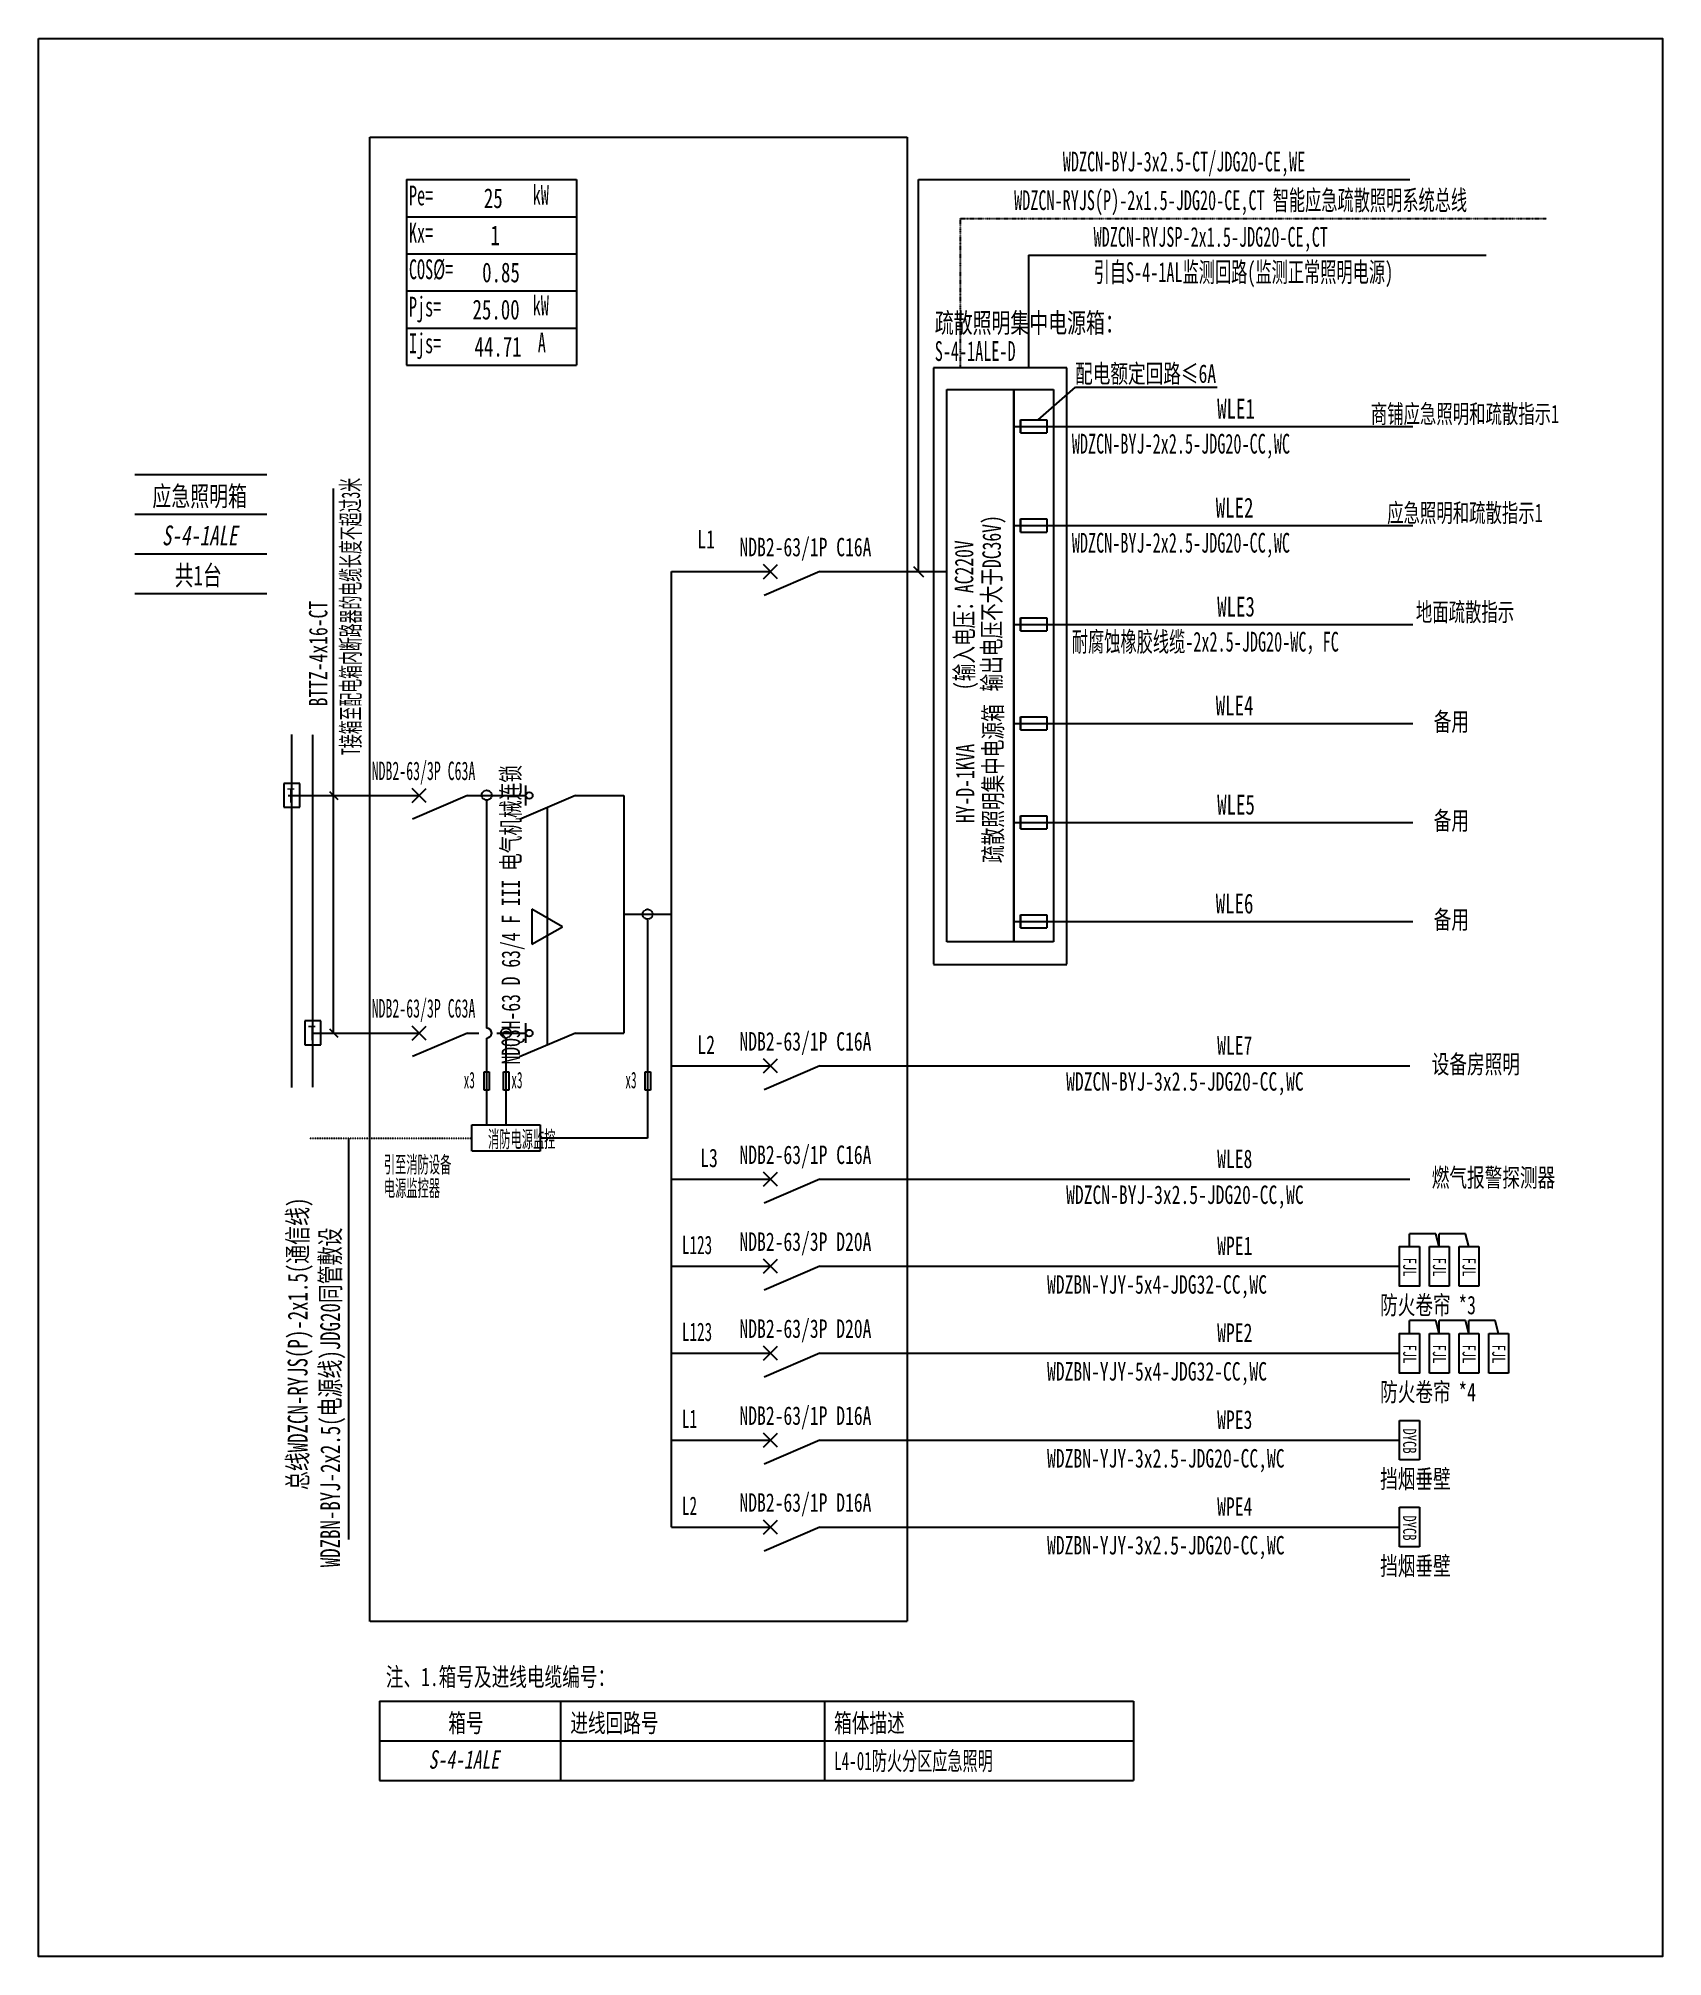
# Model space of a CAD drawing. Extents: x 214218 to 216481, y 318283 to 320956.
import ezdxf
from ezdxf.enums import TextEntityAlignment as Align

# ---------------------------------------------------------------- set-up
doc = ezdxf.new("R2010")
doc.units = 0
doc.header["$MEASUREMENT"] = 0
for name, pattern in [('_点划线L', [1.9, 1.5, -0.17, 0.06, -0.17]), ('_虚线S', [0.25, 0.125, -0.125]), ('DASH', [0.35, 0.25, -0.1]), ('DASHED', [0.75, 0.5, -0.25]), ('DIVIDE', [1.25, 0.5, -0.25, 0, -0.25, 0, -0.25])]:
    doc.linetypes.add(name, pattern=pattern)
for name, color, linetype in [('D_E_Eqpm(强电设备)', 100, 'Continuous'), ('D_E_Eqpm（强电设备）', 100, 'Continuous'), ('D_E_Text(强电文字)', 51, 'Continuous'), ('D_E_Text（强电文字）', 51, 'Continuous'), ('D_E_Wire(强电线缆)', 10, 'Continuous'), ('D_E_Wire（强电线缆）', 10, 'Continuous'), ('D_El_Wire（弱电线缆）', 10, 'Continuous'), ('D_T_TableDim（表格尺寸）', 255, 'Continuous'), ('DQ_Eqpm', 100, 'Continuous'), ('FL04GGFW_E72-配电箱系统图-塔楼部分$0$D_E_Eqpm（强电设备）', 100, 'Continuous'), ('FL09U293_E72-地下室配电箱系统图$0$D_E_Eqpm（强电设备）', 100, 'Continuous'), ('FL09U293_E72-地下室配电箱系统图$0$D_E_Text（强电文字）', 51, 'Continuous'), ('FL09U293_E72-地下室配电箱系统图$0$D_T_TableDim（表格尺寸）', 255, 'Continuous'), ('系统图', 220, 'Continuous')]:
    doc.layers.add(name, color=color, linetype=linetype)
doc.styles.add('FL09U293_E72-地下室配电箱系统图$0$FL04GGFW_E72-配电箱系统图-塔楼部分$0$电气', font='', dxfattribs={"width": 0.7})
doc.styles.add('FL09U293_E72-地下室配电箱系统图$0$FL04GGFW_E72-配电箱系统图-塔楼部分$0$电气箱', font='simhei.ttf', dxfattribs={"width": 0.8, "oblique": 10})
doc.styles.add('FL09U293_E72-地下室配电箱系统图$0$电气', font='', dxfattribs={"width": 0.7})
doc.styles.add('FL09U293_E72-地下室配电箱系统图$0$电气箱', font='simhei.ttf', dxfattribs={"width": 0.8, "oblique": 10})
doc.styles.add('HZ', font='', dxfattribs={"width": 0.7, "height": 400})
doc.styles.add('电气', font='', dxfattribs={"width": 0.7})
doc.styles.get('FL09U293_E72-地下室配电箱系统图$0$FL04GGFW_E72-配电箱系统图-塔楼部分$0$电气').set_extended_font_data('SimSun')
doc.styles.get('FL09U293_E72-地下室配电箱系统图$0$电气').set_extended_font_data('SimSun')
doc.styles.get('HZ').set_extended_font_data('SimSun')
doc.styles.get('电气').set_extended_font_data('SimSun')

msp = doc.modelspace()

# ---------------------------------------------------------------- linework, layer by layer
at = {"layer": 'D_E_Eqpm(强电设备)'}
for p, q in [((215228, 320203.1, 0), (215247.5, 320222.7, 0)), ((215247.5, 320203.1, 0), (215228, 320222.7, 0)), ((215306.7, 320212.9, 0), (215228.9, 320179.5, 0)), ((214738.3, 319891.2, 0), (214757.8, 319910.7, 0)), ((214757.8, 319891.2, 0), (214738.3, 319910.7, 0)), ((214896.9, 319887.2, 0), (214896.9, 319914.8, 0)), ((214738.3, 319560.2, 0), (214757.8, 319579.7, 0)), ((214757.8, 319560.2, 0), (214738.3, 319579.7, 0)), ((214896.9, 319556.2, 0), (214896.9, 319583.7, 0)), ((215228, 319514.4, 0), (215247.5, 319533.9, 0)), ((215247.5, 319514.4, 0), (215228, 319533.9, 0)), ((215306.7, 319524.1, 0), (215228.9, 319490.7, 0)), ((215228, 319356.4, 0), (215247.5, 319375.9, 0)), ((215247.5, 319356.4, 0), (215228, 319375.9, 0)), ((215306.7, 319366.2, 0), (215228.9, 319332.8, 0)), ((215228, 319235.2, 0), (215247.5, 319254.7, 0)), ((215247.5, 319235.2, 0), (215228, 319254.7, 0)), ((215306.7, 319245, 0), (215228.9, 319211.6, 0)), ((215228, 319114.1, 0), (215247.5, 319133.6, 0)), ((215247.5, 319114.1, 0), (215228, 319133.6, 0)), ((215306.7, 319123.8, 0), (215228.9, 319090.5, 0)), ((215228, 318992.9, 0), (215247.5, 319012.4, 0)), ((215247.5, 318992.9, 0), (215228, 319012.4, 0)), ((215306.7, 319002.7, 0), (215228.9, 318969.3, 0)), ((215228, 318871.8, 0), (215247.5, 318891.3, 0)), ((215247.5, 318871.8, 0), (215228, 318891.3, 0)), ((215306.7, 318881.5, 0), (215228.9, 318848.1, 0))]:
    msp.add_line(p, q, dxfattribs=at)
for centre in [(214901.6, 319901, 0), (214901.6, 319569.9, 0)]:
    msp.add_circle(centre, 4.69, dxfattribs=at)
at = {"layer": 'D_E_Eqpm（强电设备）'}
for p, q in [((215483.5, 319696.9, 0), (215483.5, 320466.8, 0)), ((215483.5, 320466.8, 0), (215576.9, 320466.8, 0)), ((215576.9, 320466.8, 0), (215576.9, 319696.9, 0)), ((214965.9, 319901, 0), (214888.1, 319867.6, 0)), ((214947.9, 319718.1, 0), (214905.3, 319742.7, 0)), ((214905.3, 319742.7, 0), (214905.3, 319693.6, 0)), ((214905.3, 319693.6, 0), (214947.9, 319718.1, 0)), ((215576.9, 319696.9, 0), (215483.5, 319696.9, 0)), ((214965.9, 319569.9, 0), (214888.1, 319536.6, 0)), ((216155.9, 319217.4, 0), (216155.9, 319272.6, 0)), ((216155.9, 319272.6, 0), (216183.5, 319272.6, 0)), ((216183.5, 319272.6, 0), (216183.5, 319217.4, 0)), ((216197.3, 319217.4, 0), (216197.3, 319272.6, 0)), ((216197.3, 319272.6, 0), (216224.9, 319272.6, 0)), ((216224.9, 319272.6, 0), (216224.9, 319217.4, 0)), ((216183.5, 319217.4, 0), (216155.9, 319217.4, 0)), ((216224.9, 319217.4, 0), (216197.3, 319217.4, 0)), ((216155.9, 319096.2, 0), (216155.9, 319151.4, 0)), ((216155.9, 319151.4, 0), (216183.5, 319151.4, 0)), ((216183.5, 319151.4, 0), (216183.5, 319096.2, 0)), ((216197.3, 319096.2, 0), (216197.3, 319151.4, 0)), ((216197.3, 319151.4, 0), (216224.9, 319151.4, 0)), ((216224.9, 319151.4, 0), (216224.9, 319096.2, 0)), ((216238.7, 319096.2, 0), (216238.7, 319151.4, 0)), ((216238.7, 319151.4, 0), (216266.2, 319151.4, 0)), ((216266.2, 319151.4, 0), (216266.2, 319096.2, 0)), ((216183.5, 319096.2, 0), (216155.9, 319096.2, 0)), ((216224.9, 319096.2, 0), (216197.3, 319096.2, 0)), ((216266.2, 319096.2, 0), (216238.7, 319096.2, 0)), ((216114.5, 318975.1, 0), (216114.5, 319030.3, 0)), ((216114.5, 319030.3, 0), (216142.1, 319030.3, 0)), ((216142.1, 319030.3, 0), (216142.1, 318975.1, 0)), ((216142.1, 318975.1, 0), (216114.5, 318975.1, 0)), ((216114.5, 318853.9, 0), (216114.5, 318909.1, 0)), ((216114.5, 318909.1, 0), (216142.1, 318909.1, 0)), ((216142.1, 318909.1, 0), (216142.1, 318853.9, 0)), ((216142.1, 318853.9, 0), (216114.5, 318853.9, 0))]:
    msp.add_line(p, q, dxfattribs=at)
at = {"layer": 'D_E_Eqpm（强电设备）', "linetype": 'DASH'}
msp.add_line((214927, 319553.3, 0), (214927, 319884.3, 0), dxfattribs=at)
at = {"layer": 'D_E_Eqpm（强电设备）', "elevation": 0}
for points in [[(216142.1, 319272.6), (216142.1, 319217.4), (216114.5, 319217.4), (216114.5, 319272.6)], [(216142.1, 319151.4), (216142.1, 319096.2), (216114.5, 319096.2), (216114.5, 319151.4)]]:
    msp.add_lwpolyline(points, close=True, dxfattribs=at)
at = {"layer": 'D_E_Text(强电文字)', "color": 51}
for p, q in [((214629, 319569.9, 0), (214629, 320328.6, 0)), ((214623.3, 319906.7, 0), (214634.8, 319895.2, 0)), ((214623.3, 319575.7, 0), (214634.8, 319564.2, 0)), ((214649.9, 319423.6, 0), (214649.9, 318864.2, 0))]:
    msp.add_line(p, q, dxfattribs=at)
at = {"layer": 'D_E_Text（强电文字）'}
for p, q in [((214730.4, 320759.2, 0), (214967.6, 320759.2, 0)), ((214730.4, 320759.2, 0), (214730.4, 320500.5, 0)), ((214967.6, 320759.2, 0), (214967.6, 320500.5, 0)), ((215444, 320759.2, 0), (216128.7, 320759.2, 0)), ((215444, 320212.9, 0), (215444, 320759.2, 0)), ((214730.4, 320707.4, 0), (214967.6, 320707.4, 0)), ((214730.4, 320655.7, 0), (214967.6, 320655.7, 0)), ((214730.4, 320604, 0), (214967.6, 320604, 0)), ((214730.4, 320552.3, 0), (214967.6, 320552.3, 0)), ((214730.4, 320500.5, 0), (214967.6, 320500.5, 0)), ((215610.6, 320424.4, 0), (215662.8, 320470, 0)), ((215662.8, 320470, 0), (215860.4, 320470, 0)), ((215436.9, 320219.9, 0), (215451, 320205.9, 0))]:
    msp.add_line(p, q, dxfattribs=at)
at = {"layer": 'D_E_Wire(强电线缆)'}
for p, q in [((214570.7, 319494, 0), (214570.7, 319986.1, 0)), ((214565.4, 319901, 0), (214748, 319901, 0)), ((214815.6, 319901, 0), (214896.9, 319901, 0)), ((214965.9, 319901, 0), (215033.2, 319901, 0)), ((214815.6, 319569.9, 0), (214831.1, 319569.9, 0)), ((214856.6, 319569.9, 0), (214896.9, 319569.9, 0)), ((214965.9, 319569.9, 0), (215033.2, 319569.9, 0))]:
    msp.add_line(p, q, dxfattribs=at)
at = {"layer": 'D_E_Wire(强电线缆)', "linetype": 'DASH'}
for p, q in [((214600.1, 319494, 0), (214600.1, 319986.1, 0)), ((214600.1, 319569.9, 0), (214748, 319569.9, 0))]:
    msp.add_line(p, q, dxfattribs=at)
at = {"layer": 'D_E_Wire（强电线缆）', "color": 10}
for p, q in [((215597.3, 320654, 0), (215597.3, 320496.9, 0)), ((215597.3, 320654, 0), (216234.9, 320654, 0)), ((215576.9, 320415.3, 0), (216132.7, 320415.3, 0)), ((215576.9, 320277.3, 0), (216132.7, 320277.3, 0)), ((215576.9, 320139.4, 0), (216132.7, 320139.4, 0)), ((215576.9, 320001.5, 0), (216132.7, 320001.5, 0)), ((215576.9, 319863.5, 0), (216132.7, 319863.5, 0)), ((215576.9, 319725.6, 0), (216132.7, 319725.6, 0))]:
    msp.add_line(p, q, dxfattribs=at)
at = {"layer": 'D_E_Wire（强电线缆）'}
for p, q in [((215099.8, 318881.5, 0), (215099.8, 320212.9, 0)), ((215099.8, 320212.9, 0), (215237.8, 320212.9, 0)), ((215306.7, 320212.9, 0), (215483.5, 320212.9, 0)), ((215033.2, 319901, 0), (215033.2, 319569.9, 0)), ((215033.2, 319735.5, 0), (215099.8, 319735.5, 0)), ((215066.5, 319728.6, 0), (215066.5, 319423.6, 0)), ((214869.1, 319563, 0), (214869.1, 319441.9, 0)), ((214838.7, 319515.8, 0), (214845.9, 319515.8, 0)), ((214838.7, 319490.4, 0), (214838.7, 319515.8, 0)), ((214845.9, 319515.8, 0), (214845.9, 319490.4, 0)), ((214865.9, 319515.8, 0), (214873.1, 319515.8, 0)), ((214865.9, 319490.4, 0), (214865.9, 319515.8, 0)), ((214873.1, 319515.8, 0), (214873.1, 319490.4, 0)), ((215063.2, 319515.8, 0), (215070.4, 319515.8, 0)), ((215063.2, 319490.4, 0), (215063.2, 319515.8, 0)), ((215070.4, 319515.8, 0), (215070.4, 319490.4, 0)), ((215099.8, 319524.1, 0), (215237.8, 319524.1, 0)), ((215306.7, 319524.1, 0), (216128.7, 319524.1, 0)), ((214845.9, 319490.4, 0), (214838.7, 319490.4, 0)), ((214873.1, 319490.4, 0), (214865.9, 319490.4, 0)), ((215070.4, 319490.4, 0), (215063.2, 319490.4, 0)), ((215099.8, 319366.2, 0), (215237.8, 319366.2, 0)), ((215306.7, 319366.2, 0), (216128.7, 319366.2, 0)), ((216164.9, 319290.3, 0), (216128.3, 319290.3, 0)), ((216128.3, 319272.6, 0), (216128.3, 319290.3, 0)), ((216169.7, 319272.6, 0), (216164.9, 319290.3, 0)), ((216206.3, 319290.3, 0), (216169.7, 319290.3, 0)), ((216169.7, 319272.6, 0), (216169.7, 319290.3, 0)), ((216211.1, 319272.6, 0), (216206.3, 319290.3, 0)), ((215099.8, 319245, 0), (215237.8, 319245, 0)), ((215306.7, 319245, 0), (216114.5, 319245, 0)), ((216164.9, 319169.2, 0), (216128.3, 319169.2, 0)), ((216128.3, 319151.4, 0), (216128.3, 319169.2, 0)), ((216169.7, 319151.4, 0), (216164.9, 319169.2, 0)), ((216206.3, 319169.2, 0), (216169.7, 319169.2, 0)), ((216169.7, 319151.4, 0), (216169.7, 319169.2, 0)), ((216211.1, 319151.4, 0), (216206.3, 319169.2, 0)), ((216247.7, 319169.2, 0), (216211.1, 319169.2, 0)), ((216211.1, 319151.4, 0), (216211.1, 319169.2, 0)), ((216252.4, 319151.4, 0), (216247.7, 319169.2, 0)), ((215099.8, 319123.8, 0), (215237.8, 319123.8, 0)), ((215306.7, 319123.8, 0), (216114.5, 319123.8, 0)), ((215099.8, 319002.7, 0), (215237.8, 319002.7, 0)), ((215306.7, 319002.7, 0), (216114.5, 319002.7, 0)), ((215099.8, 318881.5, 0), (215237.8, 318881.5, 0)), ((215306.7, 318881.5, 0), (216114.5, 318881.5, 0))]:
    msp.add_line(p, q, dxfattribs=at)
at = {"layer": 'D_E_Wire（强电线缆）', "linetype": '_点划线L'}
for p, q in [((214842.3, 319576.8, 0), (214842.3, 319894.5, 0)), ((214842.3, 319441.9, 0), (214842.3, 319563, 0)), ((214821.4, 319441.9, 0), (214916.7, 319441.9, 0)), ((214821.4, 319405.2, 0), (214821.4, 319441.9, 0)), ((214916.7, 319441.9, 0), (214916.7, 319405.2, 0)), ((215066.5, 319423.6, 0), (214916.7, 319423.6, 0)), ((214916.7, 319405.2, 0), (214821.4, 319405.2, 0))]:
    msp.add_line(p, q, dxfattribs=at)
at = {"layer": 'D_E_Wire（强电线缆）', "linetype": '_虚线S'}
msp.add_line((214594.9, 319423.6, 0), (214821.4, 319423.6, 0), dxfattribs=at)
at = {"layer": 'D_E_Wire（强电线缆）', "linetype": '_点划线L'}
for centre in [(214842.3, 319901.4, 0), (215066.5, 319735.5, 0), (214869.1, 319569.9, 0)]:
    msp.add_circle(centre, 6.9, dxfattribs=at)
at = {"layer": 'D_E_Wire（强电线缆）'}
msp.add_arc((214842.3, 319569.9, 0), 6.9, 270, 90, dxfattribs=at)
at = {"layer": 'D_El_Wire（弱电线缆）', "color": 200, "linetype": 'DIVIDE'}
for q in [(216319.3, 320705.2, 0), (215501.9, 320496.9, 0)]:
    msp.add_line((215501.9, 320705.2, 0), q, dxfattribs=at)
at = {"layer": 'D_T_TableDim（表格尺寸）', "linetype": 'DASHED'}
for p, q in [((214679.2, 318750.1, 0), (214679.2, 320818.5, 0)), ((214679.2, 320818.5, 0), (215428.1, 320818.5, 0)), ((215428.1, 320818.5, 0), (215428.1, 318750.1, 0)), ((215428.1, 318750.1, 0), (214679.2, 318750.1, 0))]:
    msp.add_line(p, q, dxfattribs=at)
at = {"layer": 'D_T_TableDim（表格尺寸）', "linetype": 'DASH'}
for p, q in [((215650.5, 320496.9, 0), (215465.1, 320496.9, 0)), ((215465.1, 320496.9, 0), (215465.1, 319665.4, 0)), ((215650.5, 319665.4, 0), (215650.5, 320496.9, 0)), ((215465.1, 319665.4, 0), (215650.5, 319665.4, 0))]:
    msp.add_line(p, q, dxfattribs=at)
at = {"layer": 'DQ_Eqpm'}
for p, q in [((214581.7, 319917.9, 0), (214559.6, 319917.9, 0)), ((214559.6, 319917.9, 0), (214559.6, 319884.8, 0)), ((214581.7, 319884.8, 0), (214581.7, 319917.9, 0)), ((214559.6, 319884.8, 0), (214581.7, 319884.8, 0)), ((214611.1, 319586.8, 0), (214589, 319586.8, 0)), ((214589, 319586.8, 0), (214589, 319553.7, 0)), ((214611.1, 319553.7, 0), (214611.1, 319586.8, 0)), ((214589, 319553.7, 0), (214611.1, 319553.7, 0))]:
    msp.add_line(p, q, dxfattribs=at)
at = {"layer": 'FL04GGFW_E72-配电箱系统图-塔楼部分$0$D_E_Eqpm（强电设备）'}
for p, q in [((215576.9, 319696.9, 0), (215576.9, 320466.8, 0)), ((215576.9, 320466.8, 0), (215632.1, 320466.8, 0)), ((215632.1, 320466.8, 0), (215632.1, 319696.9, 0)), ((215586.1, 320424.4, 0), (215622.9, 320424.4, 0)), ((215586.1, 320424.4, 0), (215586.1, 320424.4, 0)), ((215586.1, 320424.4, 0), (215586.1, 320406.1, 0)), ((215586.1, 320406.1, 0), (215586.1, 320424.4, 0)), ((215622.9, 320424.4, 0), (215622.9, 320406.1, 0)), ((215586.1, 320406.1, 0), (215622.9, 320406.1, 0)), ((215586.1, 320406.1, 0), (215586.1, 320406.1, 0)), ((215586.1, 320286.5, 0), (215622.9, 320286.5, 0)), ((215586.1, 320286.5, 0), (215586.1, 320286.5, 0)), ((215586.1, 320286.5, 0), (215586.1, 320268.1, 0)), ((215586.1, 320268.1, 0), (215586.1, 320286.5, 0)), ((215622.9, 320286.5, 0), (215622.9, 320268.1, 0)), ((215586.1, 320268.1, 0), (215622.9, 320268.1, 0)), ((215586.1, 320268.1, 0), (215586.1, 320268.1, 0)), ((215586.1, 320148.6, 0), (215622.9, 320148.6, 0)), ((215586.1, 320148.6, 0), (215586.1, 320148.6, 0)), ((215586.1, 320148.6, 0), (215586.1, 320130.2, 0)), ((215586.1, 320130.2, 0), (215586.1, 320148.6, 0)), ((215622.9, 320148.6, 0), (215622.9, 320130.2, 0)), ((215586.1, 320130.2, 0), (215622.9, 320130.2, 0)), ((215586.1, 320130.2, 0), (215586.1, 320130.2, 0)), ((215586.1, 320010.7, 0), (215622.9, 320010.7, 0)), ((215586.1, 320010.7, 0), (215586.1, 320010.7, 0)), ((215586.1, 320010.7, 0), (215586.1, 319992.3, 0)), ((215586.1, 319992.3, 0), (215586.1, 320010.7, 0)), ((215586.1, 319992.3, 0), (215622.9, 319992.3, 0)), ((215586.1, 319992.3, 0), (215586.1, 319992.3, 0)), ((215622.9, 320010.7, 0), (215622.9, 319992.3, 0)), ((215586.1, 319872.7, 0), (215622.9, 319872.7, 0)), ((215586.1, 319872.7, 0), (215586.1, 319872.7, 0)), ((215586.1, 319872.7, 0), (215586.1, 319854.3, 0)), ((215586.1, 319854.3, 0), (215586.1, 319872.7, 0)), ((215586.1, 319854.3, 0), (215622.9, 319854.3, 0)), ((215586.1, 319854.3, 0), (215586.1, 319854.3, 0)), ((215622.9, 319872.7, 0), (215622.9, 319854.3, 0)), ((215586.1, 319734.8, 0), (215622.9, 319734.8, 0)), ((215586.1, 319734.8, 0), (215586.1, 319734.8, 0)), ((215586.1, 319734.8, 0), (215586.1, 319716.4, 0)), ((215586.1, 319716.4, 0), (215586.1, 319734.8, 0)), ((215622.9, 319734.8, 0), (215622.9, 319716.4, 0)), ((215632.1, 319696.9, 0), (215576.9, 319696.9, 0)), ((215586.1, 319716.4, 0), (215622.9, 319716.4, 0)), ((215586.1, 319716.4, 0), (215586.1, 319716.4, 0))]:
    msp.add_line(p, q, dxfattribs=at)
at = {"layer": 'FL09U293_E72-地下室配电箱系统图$0$D_E_Eqpm（强电设备）'}
for p, q in [((214815.6, 319901, 0), (214739.1, 319868.2, 0)), ((214815.6, 319569.9, 0), (214739.1, 319537.2, 0))]:
    msp.add_line(p, q, dxfattribs=at)
at = {"layer": 'FL09U293_E72-地下室配电箱系统图$0$D_T_TableDim（表格尺寸）'}
for p, q in [((214352.1, 320348.1, 0), (214536, 320348.1, 0)), ((214352.1, 320292.9, 0), (214536, 320292.9, 0)), ((214352.1, 320237.8, 0), (214536, 320237.8, 0)), ((214352.1, 320182.6, 0), (214536, 320182.6, 0))]:
    msp.add_line(p, q, dxfattribs=at)
at = {"layer": 'FL09U293_E72-地下室配电箱系统图$0$D_T_TableDim（表格尺寸）', "ltscale": 3.5}
for p, q in [((214693.1, 318638.8, 0), (215743.5, 318638.8, 0)), ((214693.1, 318638.8, 0), (214693.1, 318528.5, 0)), ((214944.9, 318638.8, 0), (214944.9, 318528.5, 0)), ((215313.1, 318638.8, 0), (215313.1, 318528.5, 0)), ((215743.5, 318638.8, 0), (215743.5, 318528.5, 0)), ((214693.1, 318583.7, 0), (215743.5, 318583.7, 0)), ((214693.1, 318583.7, 0), (215743.5, 318583.7, 0)), ((214693.1, 318528.5, 0), (215743.5, 318528.5, 0))]:
    msp.add_line(p, q, dxfattribs=at)
at = {"layer": '系统图', "ltscale": 9973.992009}
msp.add_lwpolyline([(214217.5, 320956), (216481, 320956), (216481, 318283), (214217.5, 318283)], close=True, dxfattribs=at)

# ---------------------------------------------------------------- texts
at = {"layer": 'D_E_Eqpm（强电设备）', "color": 51, "style": '电气', "width": 0.7}
for s, p in [('FJL', (216128.5, 319243.8, 0)), ('FJL', (216169.9, 319243.8, 0)), ('FJL', (216211.2, 319243.8, 0)), ('FJL', (216128.5, 319122.7, 0)), ('FJL', (216169.9, 319122.7, 0)), ('FJL', (216211.2, 319122.7, 0)), ('FJL', (216252.6, 319122.7, 0)), ('DYCB', (216128.5, 319001.5, 0)), ('DYCB', (216128.5, 318880.3, 0))]:
    msp.add_text(s, height=18.39, rotation=270, dxfattribs=at).set_placement(p, align=Align.MIDDLE)
at = {"layer": 'D_E_Text(强电文字)', "color": 51, "style": '电气'}
for s, height, width, p in [('疏散照明集中电源箱：', 27.59, 0.7, (215466.7, 320545.8, 0)), ('L1', 25.75, 0.7, (215135.9, 320245.2, 0)), ('NDB2-63/1P C16A', 25.747, 0.7, (215194.5, 320234.3, 0)), ('备用', 25.75, 0.7, (216162, 319991, 0)), ('备用', 25.75, 0.7, (216162, 319853.1, 0)), ('备用', 25.75, 0.7, (216162, 319715.2, 0)), ('L2', 25.75, 0.7, (215135.9, 319540.9, 0)), ('NDB2-63/1P C16A', 25.747, 0.7, (215194.5, 319545.5, 0)), ('WLE7', 25.75, 0.7, (215860.2, 319539.9, 0)), ('设备房照明', 25.75, 0.7, (216159.2, 319513.7, 0)), ('WDZCN-BYJ-3x2.5-JDG20-CC,WC ', 25.747, 0.7, (215649.7, 319489.7, 0)), ('L3', 25.75, 0.7, (215139.8, 319383.1, 0)), ('NDB2-63/1P C16A', 25.747, 0.7, (215194.5, 319387.5, 0)), ('WLE8', 25.75, 0.7, (215860.2, 319381.9, 0)), ('燃气报警探测器', 25.75, 0.7, (216159.2, 319355.7, 0)), ('WDZCN-BYJ-3x2.5-JDG20-CC,WC ', 25.747, 0.7, (215649.7, 319331.8, 0)), ('NDB2-63/3P D20A', 25.747, 0.7, (215194.5, 319266.4, 0)), ('L123', 25.75, 0.6, (215114.4, 319261.9, 0)), ('WPE1', 25.75, 0.7, (215860.2, 319260.7, 0)), ('WDZBN-YJY-5x4-JDG32-CC,WC ', 25.747, 0.7, (215623.1, 319206.8, 0)), ('防火卷帘', 25.75, 0.7, (216087.3, 319178.1, 0)), ('*3', 25.75, 0.7, (216196.3, 319178.1, 0)), ('L123', 25.75, 0.6, (215114.4, 319140.8, 0)), ('NDB2-63/3P D20A', 25.747, 0.7, (215194.5, 319145.2, 0)), ('WPE2', 25.75, 0.7, (215860.2, 319139.6, 0)), ('WDZBN-YJY-5x4-JDG32-CC,WC ', 25.747, 0.7, (215623.1, 319085.7, 0)), ('防火卷帘', 25.75, 0.7, (216087.3, 319056.9, 0)), ('*4', 25.75, 0.7, (216196.3, 319056.9, 0)), ('NDB2-63/1P D16A', 25.747, 0.7, (215194.5, 319024, 0)), ('L1', 25.75, 0.6, (215114.4, 319019.6, 0)), ('WPE3', 25.75, 0.7, (215860.2, 319018.4, 0)), ('WDZBN-YJY-3x2.5-JDG20-CC,WC ', 25.747, 0.7, (215623.1, 318964.5, 0)), ('挡烟垂壁', 25.75, 0.7, (216087.3, 318935.8, 0)), ('L2', 25.75, 0.6, (215114.4, 318898.4, 0)), ('NDB2-63/1P D16A', 25.747, 0.7, (215194.5, 318902.9, 0)), ('WPE4', 25.75, 0.7, (215860.2, 318897.3, 0)), ('WDZBN-YJY-3x2.5-JDG20-CC,WC ', 25.747, 0.7, (215623.1, 318843.4, 0)), ('挡烟垂壁', 25.75, 0.7, (216087.3, 318814.6, 0))]:
    msp.add_text(s, height=height, dxfattribs=dict(at, width=width)).set_placement(p)
at = {"layer": 'D_E_Text(强电文字)', "color": 51, "style": '电气', "width": 0.65}
for s, height, p in [('商铺应急照明和疏散指示1', 25.747, (216205.6, 320433.2, 0)), ('应急照明和疏散指示1', 25.75, (216205.6, 320295.3, 0)), ('地面疏散指示', 25.75, (216205.6, 320157.3, 0))]:
    msp.add_text(s, height=height, dxfattribs=at).set_placement(p, align=Align.MIDDLE)
at = {"layer": 'D_E_Text(强电文字)', "style": 'FL09U293_E72-地下室配电箱系统图$0$FL04GGFW_E72-配电箱系统图-塔楼部分$0$电气', "width": 0.7}
for s, p in [('应急照明箱', (214442.3, 320318.6, 0)), ('共1台', (214440.3, 320208.3, 0))]:
    msp.add_text(s, height=27.59, dxfattribs=at).set_placement(p, align=Align.MIDDLE)
at = {"layer": 'D_E_Text(强电文字)', "color": 51, "style": '电气'}
for s, width, p in [('T接箱至配电箱内断路器的电缆长度不超过3米', 0.55, (214665.6, 319957.3, 0)), ('BTTZ-4x16-CT', 0.7, (214620.3, 320025.1, 0))]:
    msp.add_text(s, height=25.747, rotation=90, dxfattribs=dict(at, width=width)).set_placement(p)
at = {"layer": 'D_E_Text(强电文字)', "style": 'FL09U293_E72-地下室配电箱系统图$0$FL04GGFW_E72-配电箱系统图-塔楼部分$0$电气箱', "oblique": 10, "width": 0.7}
msp.add_text('S-4-1ALE', height=27.59, dxfattribs=at).set_placement((214442.3, 320263.4, 0), align=Align.MIDDLE)
at = {"layer": 'D_E_Text（强电文字）', "style": '电气'}
for s, height, width, p in [('WDZCN-BYJ-3x2.5-CT/JDG20-CE,WE', 27.586, 0.6, (215645.1, 320770.6, 0)), ('25', 27.59, 0.7, (214838.3, 320719.5, 0)), ('1', 27.6, 0.7, (214847.4, 320667.8, 0)), (' 0.85', 27.59, 0.7, (214822.8, 320616.1, 0)), ('WLE1', 27.59, 0.7, (215860.2, 320426.2, 0)), ('WDZCN-BYJ-2x2.5-JDG20-CC,WC', 27.586, 0.6, (215657.7, 320377.4, 0)), ('WLE2', 27.59, 0.7, (215858.2, 320288.3, 0)), ('WDZCN-BYJ-2x2.5-JDG20-CC,WC', 27.586, 0.6, (215657.7, 320239.4, 0)), ('WLE3', 27.59, 0.7, (215860.2, 320150.4, 0)), ('耐腐蚀橡胶线缆-2x2.5-JDG20-WC，FC', 27.586, 0.6, (215657.7, 320101.5, 0)), ('WLE4', 27.59, 0.7, (215858.2, 320012.5, 0)), ('WLE5', 27.59, 0.7, (215860.2, 319874.5, 0)), ('WLE6', 27.59, 0.7, (215858.2, 319736.6, 0))]:
    msp.add_text(s, height=height, dxfattribs=dict(at, width=width)).set_placement(p)
at = {"layer": 'D_E_Text（强电文字）', "linetype": 'Continuous', "style": '电气', "width": 0.6}
for s, height, p in [('Pe=', 27.59, (214733.9, 320723.3, 0)), ('kW', 27.59, (214906.4, 320724.2, 0)), ('Kx=', 27.59, (214733.9, 320671.4, 0)), ('COS%%C=', 27.59, (214733.9, 320620.4, 0)), ('Pjs=', 27.59, (214733.9, 320568.4, 0)), ('kW', 27.59, (214906.4, 320570.2, 0)), ('Ijs=', 27.59, (214733.9, 320517.3, 0)), ('A', 27.6, (214913.5, 320518.4, 0))]:
    msp.add_text(s, height=height, dxfattribs=at).set_placement(p)
at = {"layer": 'D_E_Text（强电文字）', "color": 51, "style": '电气', "width": 0.6}
for s, height, p in [('WDZCN-RYJS(P)-2x1.5-JDG20-CE,CT 智能应急疏散照明系统总线', 27.586, (215577.3, 320716.7, 0)), ('WDZCN-RYJSP-2x1.5-JDG20-CE,CT', 27.586, (215688, 320665.6, 0)), ('引自S-4-1AL监测回路(监测正常照明电源)', 27.586, (215688, 320616.5, 0)), ('S-4-1ALE-D', 27.59, (215466.7, 320506.5, 0))]:
    msp.add_text(s, height=height, dxfattribs=at).set_placement(p)
at = {"layer": 'D_E_Text（强电文字）', "color": 6, "style": '电气', "width": 0.7}
for s, p in [('25.00', (214822.5, 320564.3, 0)), ('44.71', (214825.3, 320512.6, 0))]:
    msp.add_text(s, height=27.59, dxfattribs=at).set_placement(p)
at = {"layer": 'D_E_Text（强电文字）', "style": '电气'}
for s, height, width, p in [('配电额定回路≤6A', 25.75, 0.7, (215760.5, 320489.4, 0)), ('NDB2-63/3P C63A', 25.747, 0.55, (214754.2, 319933.3, 0)), ('NDB2-63/3P C63A', 25.747, 0.55, (214754.2, 319602.3, 0))]:
    msp.add_text(s, height=height, dxfattribs=dict(at, width=width)).set_placement(p, align=Align.MIDDLE)
at = {"layer": 'D_E_Text（强电文字）', "color": 51, "style": '电气', "width": 0.7}
for s, height, p in [('输出电压不大于DC36V)', 25.747, (215547.4, 320168.7, 0)), ('(输入电压：AC220V', 25.747, (215509, 320152.2, 0)), ('疏散照明集中电源箱', 25.75, (215547.4, 319917.5, 0)), ('HY-D-1KVA', 25.75, (215509, 319917.8, 0))]:
    msp.add_text(s, height=height, rotation=90, dxfattribs=at).set_placement(p, align=Align.MIDDLE)
at = {"layer": 'D_E_Text（强电文字）', "style": '电气', "width": 0.7}
msp.add_text('NDQ3H-63 D 63/4 F III 电气机械连锁', height=25.747, rotation=90, dxfattribs=at).set_placement((214877.1, 319734.8, 0), align=Align.MIDDLE)
for s, p in [('总线WDZCN-RYJS(P)-2x1.5(通信线)', (214592.6, 318933.1)), ('WDZBN-BYJ-2x2.5(电源线)JDG20同管敷设', (214638, 318825.6))]:
    msp.add_text(s, height=27.586, rotation=90, dxfattribs=at).set_placement(p)
at = {"layer": 'D_E_Wire（强电线缆）', "color": 51, "linetype": 'Continuous', "style": 'HZ', "width": 0.5}
for s, p in [('x3', (214810.2, 319493, 0)), ('x3', (214876.6, 319493, 0)), ('x3', (215035.5, 319493, 0)), ('消防电源监控', (214844.1, 319410.6, 0)), ('引至消防设备', (214698.9, 319375.3, 0)), ('电源监控器', (214698.9, 319342.4, 0))]:
    msp.add_text(s, height=22.99, dxfattribs=at).set_placement(p)
at = {"layer": 'DQ_Eqpm', "color": 51, "style": '电气', "width": 0.8}
for p in [(214563.9, 319890.9, 0), (214593.3, 319559.9, 0)]:
    msp.add_text('T', height=20.2, dxfattribs=at).set_placement(p)
at = {"layer": 'FL09U293_E72-地下室配电箱系统图$0$D_E_Text（强电文字）', "style": 'FL09U293_E72-地下室配电箱系统图$0$电气'}
for s, height, width, p in [('注、1.箱号及进线电缆编号：', 25.747, 0.7, (214701.7, 318660, 0)), ('箱号', 25.75, 0.7, (214788.8, 318595.7, 0)), ('进线回路号', 25.75, 0.7, (214958.8, 318595.7, 0)), ('箱体描述', 25.75, 0.7, (215326.4, 318595.7, 0)), ('L4-01防火分区应急照明', 25.747, 0.6, (215326.4, 318542.9, 0))]:
    msp.add_text(s, height=height, dxfattribs=dict(at, width=width)).set_placement(p)
at = {"layer": 'FL09U293_E72-地下室配电箱系统图$0$D_E_Text（强电文字）', "style": 'FL09U293_E72-地下室配电箱系统图$0$电气箱', "oblique": 10, "width": 0.7}
msp.add_text('S-4-1ALE', height=25.75, dxfattribs=at).set_placement((214810.4, 318557.7, 0), align=Align.MIDDLE)

doc.saveas('drawing.dxf')
